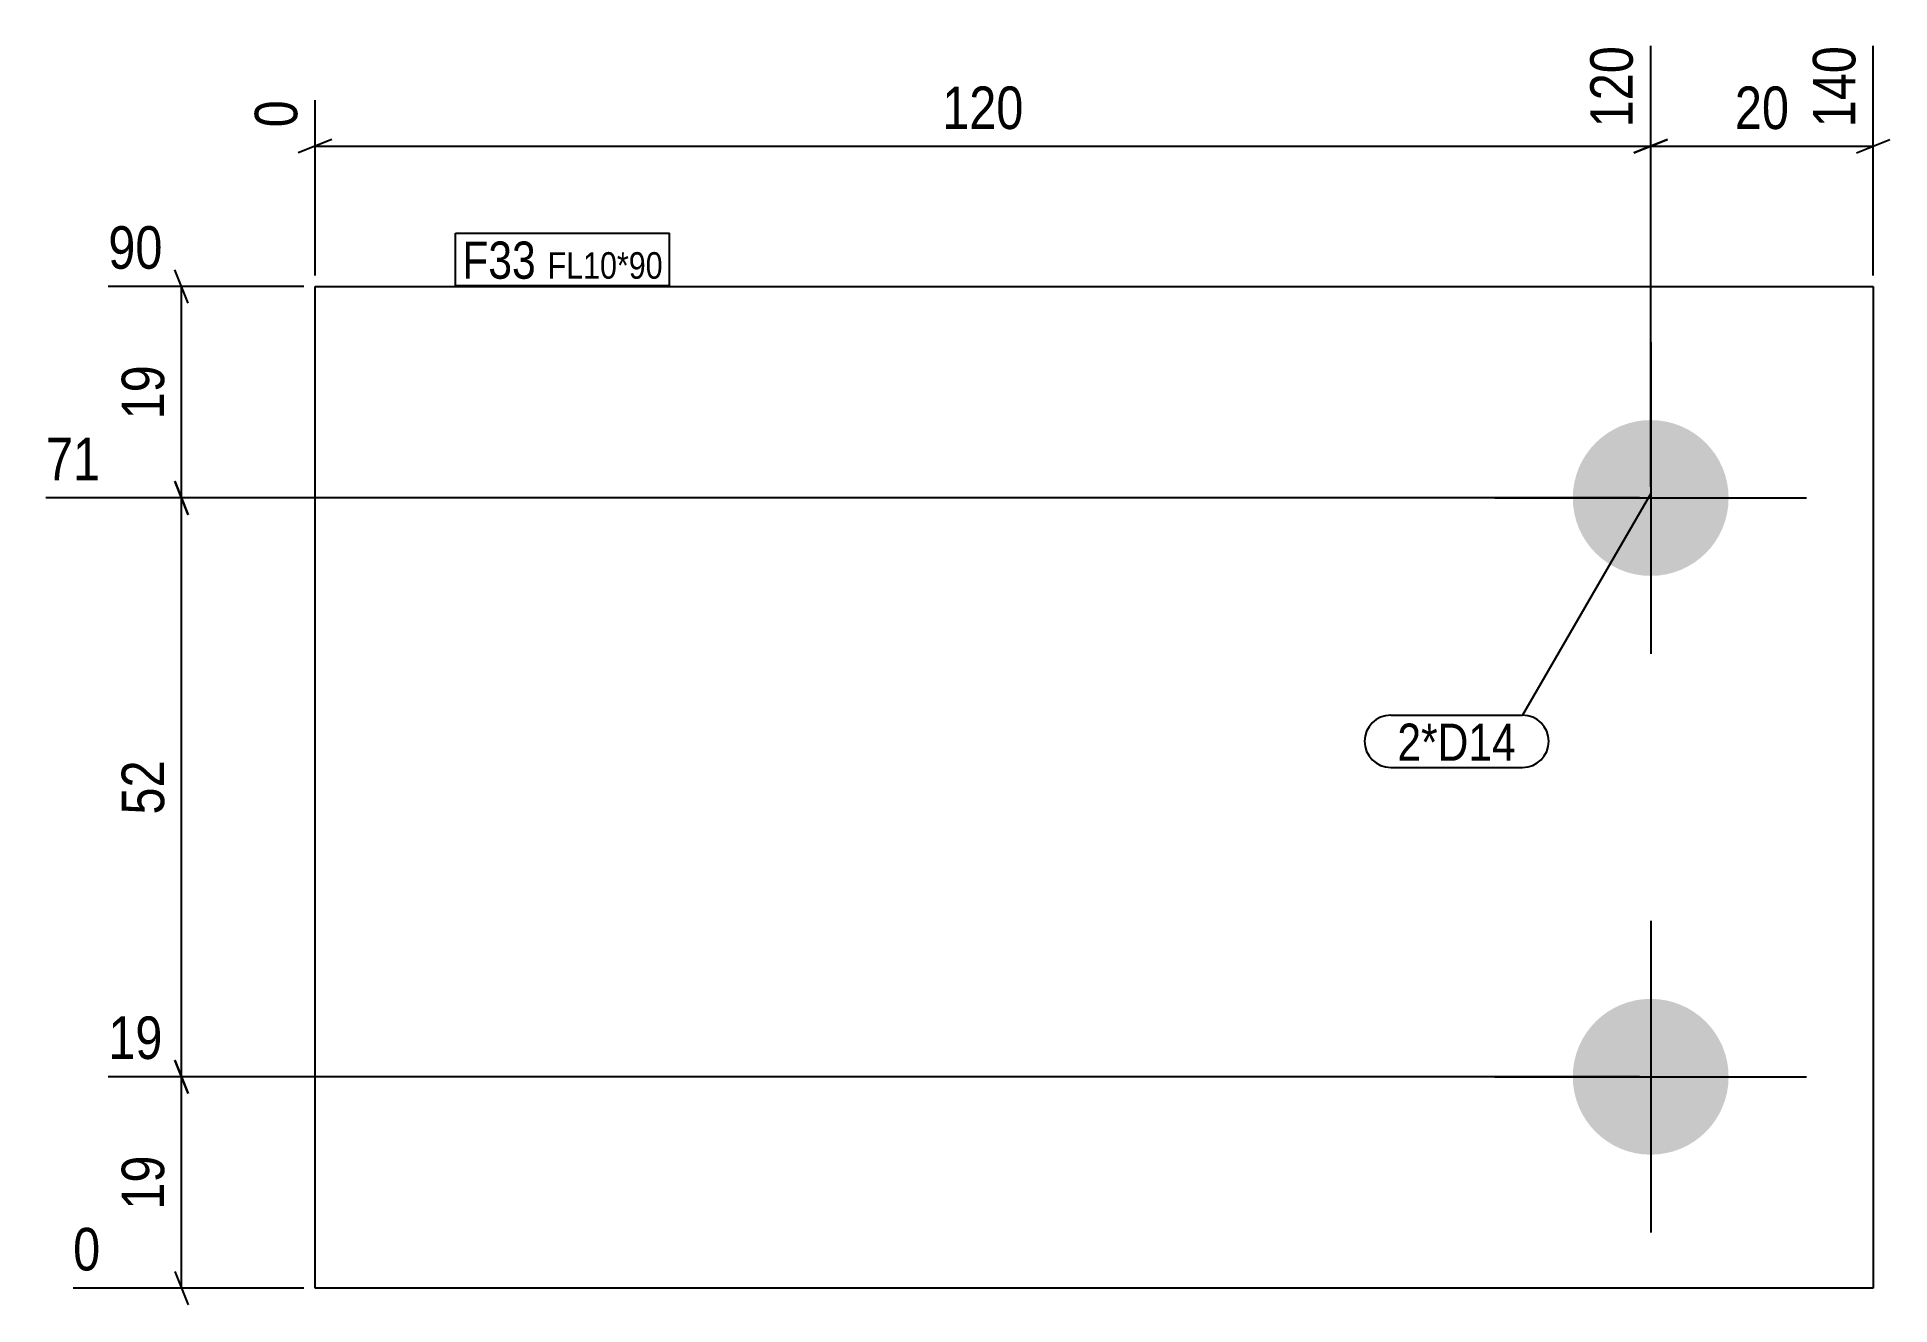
# Model space of a CAD drawing. Header units: millimetres. Extents: x 2 to 169, y 3 to 117.
import ezdxf

# ---------------------------------------------------------------- set-up
doc = ezdxf.new("R2010")
doc.units = ezdxf.units.MM
for name, color, linetype in [('MÅLSÆTNING', 7, 'Continuous'), ('STÅL', 7, 'Continuous'), ('TEKST', 7, 'Continuous')]:
    doc.layers.add(name, color=color, linetype=linetype)
doc.styles.add('Arial Narrow', font='ARIALN.TTF', dxfattribs={"height": 0.2})

msp = doc.modelspace()

# ---------------------------------------------------------------- hatches: boundary and pattern name
at = {"layer": 'STÅL', "linetype": 'Continuous'}
for points in [[(147.18, 82.5, -1), (147.18, 68.5, -1)], [(147.18, 30.5, -1), (147.18, 16.5, -1)]]:
    msp.add_hatch(color=3, dxfattribs=at).paths.add_polyline_path(points)

# ---------------------------------------------------------------- linework, layer by layer
at = {"layer": 'MÅLSÆTNING', "color": 7, "linetype": 'Continuous'}
for p, q in [((147.18, 76.5), (147.18, 116.11)), ((147.18, 76.5), (147.18, 116.11)), ((167.18, 95.5), (167.18, 116.11)), ((27.18, 95.5), (27.18, 111.24)), ((28.68, 107.7), (25.67, 106.5)), ((27.18, 107.1), (147.18, 107.1)), ((148.68, 107.7), (145.67, 106.5)), ((145.67, 106.5), (148.68, 107.7)), ((147.18, 107.1), (167.18, 107.1)), ((165.67, 106.5), (168.68, 107.7)), ((15.78, 93), (14.57, 96)), ((26.18, 94.5), (8.6, 94.5)), ((15.18, 75.5), (15.18, 94.5)), ((14.57, 77), (15.78, 74)), ((15.78, 74), (14.57, 77)), ((146.18, 75.5), (3, 75.5)), ((146.18, 75.5), (3, 75.5)), ((15.18, 23.5), (15.18, 75.5)), ((15.78, 22), (14.57, 25)), ((146.18, 23.5), (8.6, 23.5)), ((15.18, 4.5), (15.18, 23.5)), ((14.57, 6), (15.78, 3)), ((26.18, 4.5), (5.44, 4.5))]:
    msp.add_line(p, q, dxfattribs=at)
at = {"layer": 'STÅL', "color": 2, "linetype": 'Continuous'}
for p, q in [((27.18, 4.5), (27.18, 94.5)), ((27.18, 94.5), (167.18, 94.5)), ((167.18, 94.5), (167.18, 4.5)), ((167.18, 4.5), (27.18, 4.5))]:
    msp.add_line(p, q, dxfattribs=at)
at = {"layer": 'STÅL', "color": 3, "linetype": 'Continuous'}
for p, q in [((147.18, 89.5), (147.18, 61.5)), ((133.18, 75.5), (161.18, 75.5)), ((147.18, 37.5), (147.18, 9.5)), ((133.18, 23.5), (161.18, 23.5))]:
    msp.add_line(p, q, dxfattribs=at)

# ---------------------------------------------------------------- wipeouts: each hides what was drawn before it
at = {"color": 0}
msp.add_wipeout([(135.07, 51.89), (135.07, 55.39), (124.42, 55.39), (124.42, 51.89)], dxfattribs=at).dxf.layer = 'TEKST'

# ---------------------------------------------------------------- next in the draw order: wipeouts: each hides what was drawn before it
at = {"color": 0, "linetype": 'Continuous'}
for points in [[(146.37, 116.91), (140.77, 116.91), (140.77, 108), (146.37, 108)], [(26.37, 112.04), (20.77, 112.04), (20.77, 108), (26.37, 108)], [(14.28, 95.3), (14.28, 100.9), (7.8, 100.9), (7.8, 95.3)], [(14.28, 24.3), (14.28, 29.9), (7.8, 29.9), (7.8, 24.3)]]:
    msp.add_wipeout(points, dxfattribs=at).dxf.layer = 'MÅLSÆTNING'
at = {"color": 0}
for points, layer in [([(91.63, 107.85), (91.63, 113.45), (82.72, 113.45), (82.72, 107.85)], 'MÅLSÆTNING'), ([(160.41, 107.85), (160.41, 113.45), (153.94, 113.45), (153.94, 107.85)], 'MÅLSÆTNING'), ([(14.42, 88.24), (8.82, 88.24), (8.82, 81.76), (14.42, 81.76)], 'MÅLSÆTNING'), ([(14.42, 52.74), (8.82, 52.74), (8.82, 46.26), (14.42, 46.26)], 'MÅLSÆTNING'), ([(14.42, 17.24), (8.82, 17.24), (8.82, 10.76), (14.42, 10.76)], 'MÅLSÆTNING'), ([(47.02, 95.2), (47.02, 98.7), (40.41, 98.7), (40.41, 95.2)], 'TEKST'), ([(58.42, 95.2), (58.42, 97.7), (48.07, 97.7), (48.07, 95.2)], 'TEKST'), ([(135.07, 51.89), (135.07, 55.39), (124.42, 55.39), (124.42, 51.89)], 'TEKST')]:
    msp.add_wipeout(points, dxfattribs=at).dxf.layer = layer

# ---------------------------------------------------------------- next in the draw order: linework, layer by layer
at = {"layer": 'MÅLSÆTNING', "color": 7, "linetype": 'Continuous'}
for p, q in [((14.57, 25), (15.78, 22)), ((146.18, 23.5), (8.6, 23.5))]:
    msp.add_line(p, q, dxfattribs=at)
at = {"layer": 'TEKST', "color": 7, "linetype": 'Continuous'}
for p, q in [((147.18, 75.91), (135.67, 55.99)), ((123.82, 55.99), (135.67, 55.99)), ((123.82, 51.29), (135.67, 51.29))]:
    msp.add_line(p, q, dxfattribs=at)
for centre, start, end in [((123.82, 53.64), 90, 270), ((135.67, 53.64), 270, 90)]:
    msp.add_arc(centre, 2.35, start, end, dxfattribs=at)

# ---------------------------------------------------------------- next in the draw order: texts
at = {"layer": 'MÅLSÆTNING', "color": 3, "linetype": 'Continuous', "style": 'Arial Narrow'}
for s, height, p in [('120', 3.818, (145.57, 108.8)), ('0', 3.82, (25.58, 108.8))]:
    msp.add_text(s, height=height, rotation=90.0002, dxfattribs=at).set_placement(p)
at = {"layer": 'MÅLSÆTNING', "color": 3, "style": 'Arial Narrow'}
for s, p in [('120', (83.52, 108.65)), ('20', (154.74, 108.65))]:
    msp.add_text(s, height=3.818, dxfattribs=at).set_placement(p)
at = {"layer": 'MÅLSÆTNING', "color": 3, "linetype": 'Continuous', "style": 'Arial Narrow'}
for s, p in [('90', (8.6, 96.1)), ('19', (8.6, 25.1))]:
    msp.add_text(s, height=3.818, dxfattribs=at).set_placement(p)
at = {"layer": 'MÅLSÆTNING', "color": 3, "style": 'Arial Narrow'}
for s, p in [('19', (13.62, 82.56)), ('52', (13.62, 47.06)), ('19', (13.62, 11.56))]:
    msp.add_text(s, height=3.818, rotation=90.0002, dxfattribs=at).set_placement(p)
at = {"layer": 'TEKST', "color": 3, "style": 'Arial Narrow'}
msp.add_text('2*D14', height=3.34, dxfattribs=at).set_placement((124.42, 51.89))

# ---------------------------------------------------------------- next in the draw order: wipeouts: each hides what was drawn before it
at = {"color": 0, "linetype": 'Continuous'}
for points in [[(166.37, 116.91), (160.77, 116.91), (160.77, 108), (166.37, 108)], [(8.68, 76.3), (8.68, 81.9), (2.2, 81.9), (2.2, 76.3)], [(8.68, 5.3), (8.68, 10.9), (4.64, 10.9), (4.64, 5.3)]]:
    msp.add_wipeout(points, dxfattribs=at).dxf.layer = 'MÅLSÆTNING'
at = {"color": 0}
for points in [[(47.02, 95.2), (47.02, 98.7), (40.41, 98.7), (40.41, 95.2)], [(58.42, 95.2), (58.42, 97.7), (48.07, 97.7), (48.07, 95.2)]]:
    msp.add_wipeout(points, dxfattribs=at).dxf.layer = 'TEKST'

# ---------------------------------------------------------------- next in the draw order: linework, layer by layer
at = {"layer": 'TEKST', "color": 7, "linetype": 'Continuous'}
for p, q in [((39.81, 99.3), (59.02, 99.3)), ((39.81, 94.6), (39.81, 99.3)), ((59.02, 94.6), (59.02, 99.3)), ((39.81, 94.6), (59.02, 94.6))]:
    msp.add_line(p, q, dxfattribs=at)

# ---------------------------------------------------------------- next in the draw order: texts
at = {"layer": 'MÅLSÆTNING', "color": 3, "linetype": 'Continuous', "style": 'Arial Narrow'}
msp.add_text('140', height=3.818, rotation=90.0002, dxfattribs=at).set_placement((165.57, 108.8))
for s, height, p in [('71', 3.818, (3, 77.1)), ('0', 3.82, (5.44, 6.1))]:
    msp.add_text(s, height=height, dxfattribs=at).set_placement(p)
at = {"layer": 'TEKST', "color": 3, "style": 'Arial Narrow'}
for s, height, p in [('F33', 3.34, (40.41, 95.2)), ('FL10*90', 2.386, (48.07, 95.2))]:
    msp.add_text(s, height=height, dxfattribs=at).set_placement(p)

doc.saveas('drawing.dxf')
